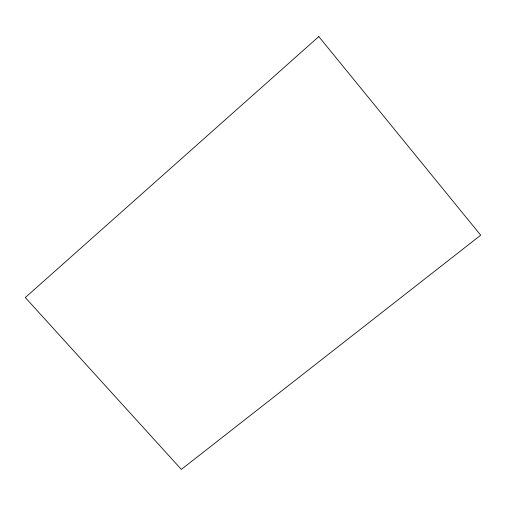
<?xml version="1.0" encoding="UTF-8"?>
<svg xmlns="http://www.w3.org/2000/svg" width="506" height="506" viewBox="0 0 506 506"><rect width="100%" height="100%" fill="white"/><g stroke="black" fill="none" stroke-linecap="round" stroke-linejoin="round"><path stroke-width="0.76" d="M318.812 36.584L25.3 297.541L181.344 469.416L480.7 235.195L318.812 36.584"/></g></svg>
